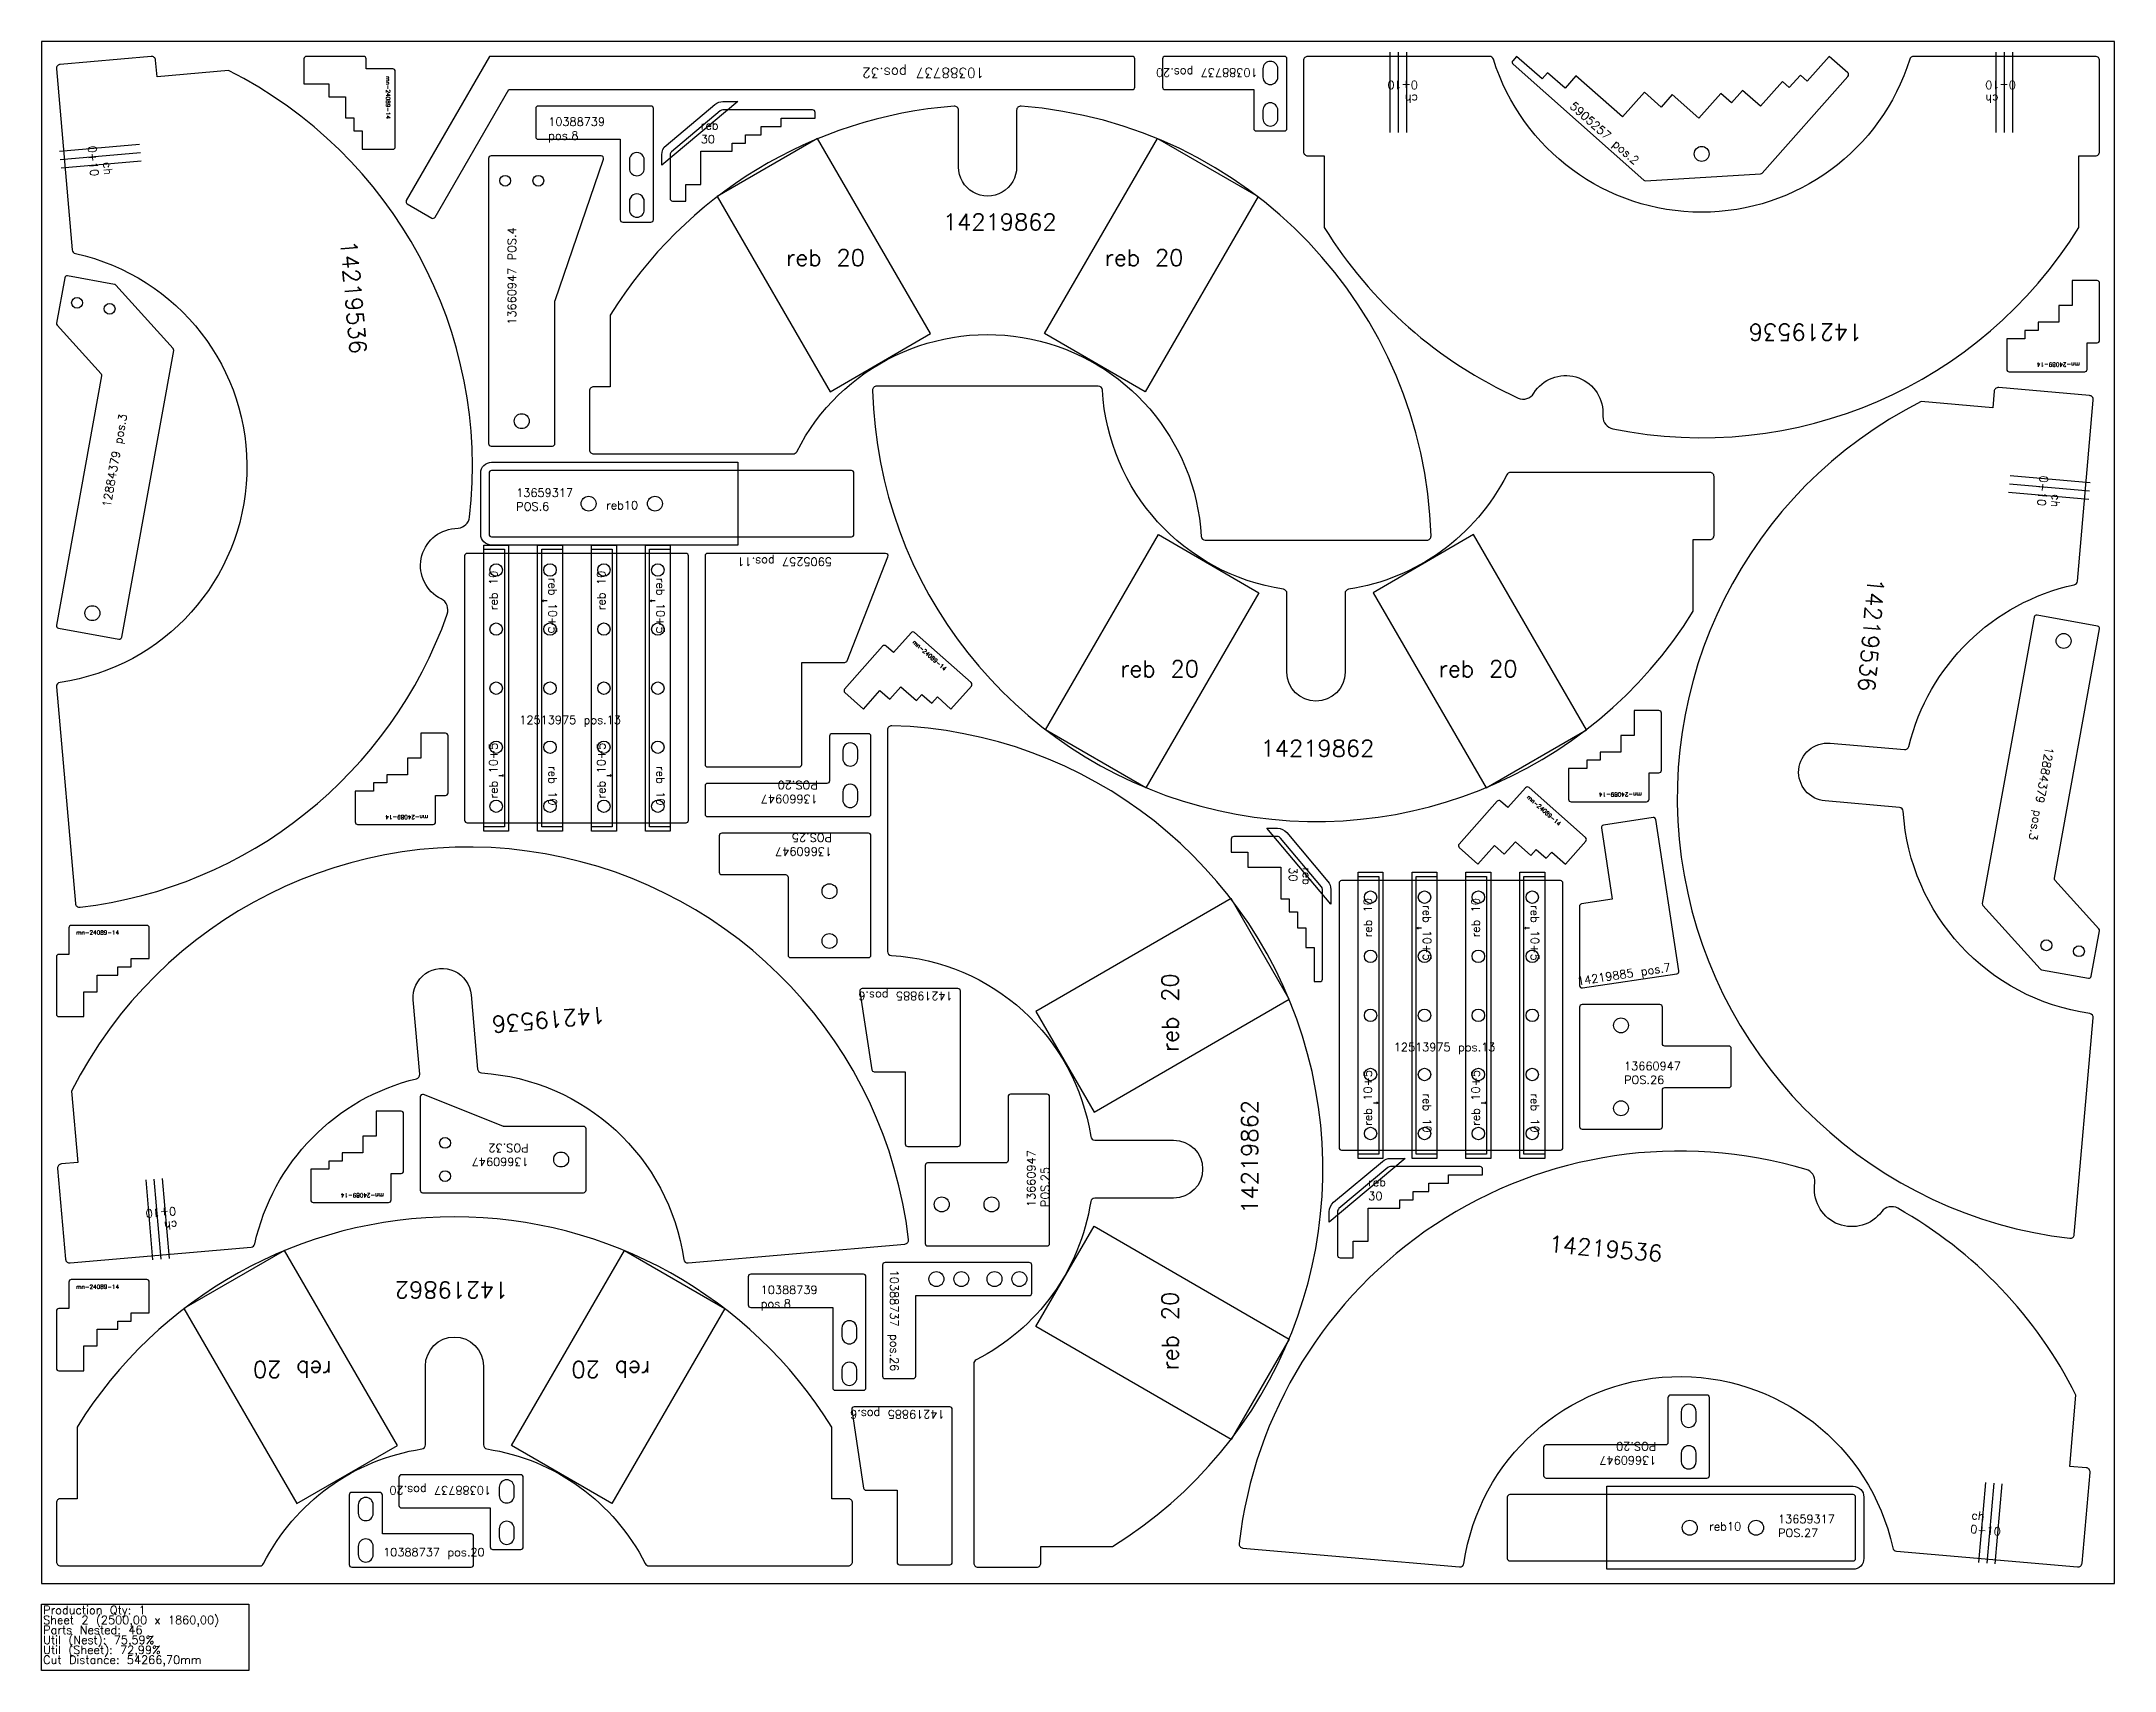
# Model space of a CAD drawing. Header units: millimetres. Extents: x 2625 to 5125, y -105 to 1860.
import ezdxf

# ---------------------------------------------------------------- set-up
doc = ezdxf.new("R2010")
doc.units = ezdxf.units.MM
for name, color, linetype in [('10388737v0', 7, 'Continuous'), ('10388739v0', 7, 'Continuous'), ('12513975', 7, 'Continuous'), ('12884379v00', 7, 'Continuous'), ('13660947v0', 7, 'Continuous'), ('14219536', 7, 'Continuous'), ('14219862', 7, 'Continuous'), ('14219885', 7, 'Continuous'), ('5905257', 7, 'Continuous'), ('Chanfro', 7, 'Continuous'), ('MN-21010 12', 7, 'Continuous'), ('mn-24089-14', 7, 'Continuous'), ('Rebaixo', 7, 'Continuous'), ('sheet', 24, 'Continuous'), ('Stats', 7, 'Continuous'), ('Texto', 7, 'Continuous')]:
    doc.layers.add(name, color=color, linetype=linetype)
doc.styles.get("Standard").update_dxf_attribs({"font": 'txt.shx'})

msp = doc.modelspace()

# ---------------------------------------------------------------- linework, layer by layer
at = {"color": 3}
msp.add_lwpolyline([(3601.8, 1342.5), (3167.8, 1342.5, 0.414214), (3164.8, 1339.5), (3164.8, 1265.5, 0.414214), (3167.8, 1262.5), (3601.8, 1262.5, 0.414214), (3604.8, 1265.5), (3604.8, 1339.5, 0.414214)], format="xyb", close=True, dxfattribs=at)
at = {"color": 1}
msp.add_lwpolyline([(4395.7, 27.2), (4809.7, 27.2, 0.414214), (4812.7, 30.2), (4812.7, 104.2, 0.414214), (4809.7, 107.2), (4395.7, 107.2, 0.414214), (4392.7, 104.2), (4392.7, 30.2, 0.414214)], format="xyb", close=True, dxfattribs=at)
at = {"color": 3, "linetype": 'Continuous', "lineweight": 25}
for centre in [(3284.8, 1302.5), (3364.8, 1302.5)]:
    msp.add_circle(centre, 9, dxfattribs=at)
at = {"color": 1, "linetype": 'Continuous', "lineweight": 25}
for centre in [(4612.7, 67.2), (4692.7, 67.2)]:
    msp.add_circle(centre, 9, dxfattribs=at)
at = {"color": 2}
for centre, start, end in [((4107, 1827), 0, 180), ((4107, 1817), 180, 360), ((4107, 1777), 0, 180), ((4107, 1767), 180, 360), ((3186.1, 116.1), 0, 180), ((3016.1, 94.8), 0, 180), ((3186.1, 106.1), 180, 360), ((3016.1, 84.8), 180, 360), ((3186.1, 66.1), 0, 180), ((3016.1, 44.8), 0, 180), ((3186.1, 56.1), 180, 360), ((3016.1, 34.8), 180, 360)]:
    msp.add_arc(centre, 9, start, end, dxfattribs=at)
at = {"layer": '10388737v0', "color": 2}
for p, q in [((4098, 1827), (4098, 1817)), ((4116, 1817), (4116, 1827)), ((4098, 1777), (4098, 1767)), ((4116, 1767), (4116, 1777)), ((3177.1, 116.1), (3177.1, 106.1)), ((3195.1, 106.1), (3195.1, 116.1)), ((3007.1, 94.8), (3007.1, 84.8)), ((3025.1, 84.8), (3025.1, 94.8)), ((3177.1, 66.1), (3177.1, 56.1)), ((3195.1, 56.1), (3195.1, 66.1)), ((3007.1, 44.8), (3007.1, 34.8)), ((3025.1, 34.8), (3025.1, 44.8))]:
    msp.add_line(p, q, dxfattribs=at)
for points in [[(3940.5, 1842), (3165.4, 1842), (3065, 1668.1, 0.414214), (3066.1, 1664), (3095.6, 1647, 0.414214), (3099.7, 1648.1), (3188.5, 1802), (3940.5, 1802, 0.414214), (3943.5, 1805), (3943.5, 1839, 0.414214)], [(4127, 1839, 0.414214), (4124, 1842), (3980, 1842, 0.414214), (3977, 1839), (3977, 1805, 0.414214), (3980, 1802), (4087, 1802), (4087, 1755, 0.414214), (4090, 1752), (4124, 1752, 0.414214), (4127, 1755)], [(3819.3, 350.2), (3819.3, 384.2, 0.414214), (3816.3, 387.2), (3642.3, 387.2, 0.414214), (3639.3, 384.2), (3639.3, 250.2, 0.414214), (3642.3, 247.2), (3676.3, 247.2, 0.414214), (3679.3, 250.2), (3679.3, 347.2), (3816.3, 347.2, 0.414214)], [(3206.1, 128.1, 0.414214), (3203.1, 131.1), (3059.1, 131.1, 0.414214), (3056.1, 128.1), (3056.1, 94.1, 0.414214), (3059.1, 91.1), (3166.1, 91.1), (3166.1, 44.1, 0.414214), (3169.1, 41.1), (3203.1, 41.1, 0.414214), (3206.1, 44.1)], [(2996.1, 22.8, 0.414214), (2999.1, 19.8), (3143.1, 19.8, 0.414214), (3146.1, 22.8), (3146.1, 56.8, 0.414214), (3143.1, 59.8), (3036.1, 59.8), (3036.1, 106.8, 0.414214), (3033.1, 109.8), (2999.1, 109.8, 0.414214), (2996.1, 106.8)]]:
    msp.add_lwpolyline(points, format="xyb", close=True, dxfattribs=at)
for centre in [(3704.3, 367.2), (3734.3, 367.2), (3774.3, 367.2), (3804.3, 367.2)]:
    msp.add_circle(centre, 9, dxfattribs=at)
at = {"layer": '10388739v0', "color": 2}
for points in [[(3224, 1742), (3323, 1742), (3323, 1645, 0.414214), (3326, 1642), (3360, 1642, 0.414214), (3363, 1645), (3363, 1779, 0.414214), (3360, 1782), (3224, 1782, 0.414214), (3221, 1779), (3221, 1745, 0.414214)], [(3352, 1707), (3352, 1717, 1.000025), (3334, 1717), (3334, 1707, 0.999975)], [(3334, 1657, 0.999975), (3352, 1657), (3352, 1667, 1.000025), (3334, 1667)], [(3480.3, 333), (3579.3, 333), (3579.3, 236, 0.414214), (3582.3, 233), (3616.3, 233, 0.414214), (3619.3, 236), (3619.3, 370, 0.414214), (3616.3, 373), (3480.3, 373, 0.414214), (3477.3, 370), (3477.3, 336, 0.414214)], [(3608.3, 298), (3608.3, 308, 1.000048), (3590.3, 308), (3590.3, 298, 0.999952)], [(3590.3, 248, 0.999952), (3608.3, 248), (3608.3, 258, 1.000048), (3590.3, 258)]]:
    msp.add_lwpolyline(points, format="xyb", close=True, dxfattribs=at)
at = {"layer": '12513975', "color": 6}
for p, q in [((3234.9, 1185.4), (3230.8, 1185.4)), ((3364.9, 1185.4), (3360.8, 1185.4)), ((3176.7, 974.6), (3180.8, 974.6)), ((3306.7, 974.6), (3310.8, 974.6)), ((4289.4, 790.6), (4285.3, 790.6)), ((4419.4, 790.6), (4415.3, 790.6)), ((4231.2, 579.9), (4235.3, 579.9)), ((4361.2, 579.9), (4365.3, 579.9))]:
    msp.add_line(p, q, dxfattribs=at)
for points in [[(3402.3, 1242.5), (3138.3, 1242.5, 0.414214), (3135.3, 1239.5), (3135.3, 920.5, 0.414214), (3138.3, 917.5), (3402.3, 917.5, 0.414214), (3405.3, 920.5), (3405.3, 1239.5, 0.414214)], [(4456.8, 847.8), (4192.8, 847.8, 0.414214), (4189.8, 844.8), (4189.8, 525.8, 0.414214), (4192.8, 522.8), (4456.8, 522.8, 0.414214), (4459.8, 525.8), (4459.8, 844.8, 0.414214)]]:
    msp.add_lwpolyline(points, format="xyb", close=True, dxfattribs=at)
for points in [[(3230.6, 1186.1), (3229.2, 1185.3), (3230.6, 1184.5)], [(3360.6, 1186.1), (3359.2, 1185.3), (3360.6, 1184.5)], [(3181, 973.8), (3182.3, 974.6), (3181, 975.4)], [(3311, 973.8), (3312.3, 974.6), (3311, 975.4)], [(4285.1, 791.4), (4283.7, 790.6), (4285.1, 789.8)], [(4415.1, 791.4), (4413.7, 790.6), (4415.1, 789.8)], [(4235.5, 579.1), (4236.8, 579.9), (4235.5, 580.7)], [(4365.5, 579.1), (4366.8, 579.9), (4365.5, 580.7)]]:
    msp.add_lwpolyline(points, dxfattribs=at)
at = {"layer": '12513975', "color": 6, "linetype": 'Continuous', "lineweight": 25}
for centre in [(3173.3, 1222.5), (3238.3, 1222.5), (3303.3, 1222.5), (3368.3, 1222.5), (3173.3, 1151.2), (3238.3, 1151.2), (3303.3, 1151.2), (3368.3, 1151.2), (3173.3, 1080), (3238.3, 1080), (3303.3, 1080), (3368.3, 1080), (3173.3, 1008.7), (3238.3, 1008.7), (3303.3, 1008.7), (3368.3, 1008.7), (3173.3, 937.5), (3238.3, 937.5), (3303.3, 937.5), (3368.3, 937.5), (4227.8, 827.8), (4292.8, 827.8), (4357.8, 827.8), (4422.8, 827.8), (4227.8, 756.5), (4292.8, 756.5), (4357.8, 756.5), (4422.8, 756.5), (4227.8, 685.3), (4292.8, 685.3), (4357.8, 685.3), (4422.8, 685.3), (4227.8, 614), (4292.8, 614), (4357.8, 614), (4422.8, 614), (4227.8, 542.8), (4292.8, 542.8), (4357.8, 542.8), (4422.8, 542.8)]:
    msp.add_circle(centre, 7.5, dxfattribs=at)
at = {"layer": '12884379v00', "color": 2}
for points in [[(2643.1, 1155.8, 0.414214), (2645.5, 1152.4), (2718.3, 1139.2, 0.414214), (2721.8, 1141.6), (2784.5, 1487.2, 0.232852), (2783.7, 1489.7), (2714.6, 1566, 0.165408), (2712.9, 1567), (2656.5, 1577.2, 0.414214), (2653, 1574.8), (2643.1, 1520.2, 0.232852), (2643.8, 1517.6), (2696.9, 1459, -0.232852), (2697.6, 1456.5)], [(5106.9, 1151.5, 0.414214), (5104.5, 1154.9), (5031.7, 1168.1, 0.414214), (5028.2, 1165.7), (4965.5, 820.1, 0.232852), (4966.3, 817.6), (5035.4, 741.3, 0.165408), (5037.1, 740.3), (5093.5, 730.1, 0.414214), (5097, 732.5), (5106.9, 787.1, 0.232852), (5106.2, 789.7), (5053.1, 848.3, -0.232852), (5052.4, 850.8)]]:
    msp.add_lwpolyline(points, format="xyb", close=True, dxfattribs=at)
for centre, radius in [((2667.9, 1544.7), 6.5), ((2707.2, 1537.5), 6.5), ((2686.4, 1170.4), 9), ((5063.6, 1136.9), 9), ((5042.8, 769.8), 6.5), ((5082.1, 762.6), 6.5)]:
    msp.add_circle(centre, radius, dxfattribs=at)
at = {"layer": '13660947v0', "color": 2}
for points in [[(3244.2, 1546.5, -0.082763), (3244.3, 1547.5), (3302.8, 1718, 0.514618), (3300, 1722), (3167.2, 1722, 0.414214), (3164.2, 1719), (3164.2, 1375, 0.414214), (3167.2, 1372), (3241.2, 1372, 0.414214), (3244.2, 1375)], [(3622.3, 1025), (3578.3, 1025, 0.414214), (3575.3, 1022), (3575.3, 968, -0.414214), (3572.3, 965), (3428.3, 965, 0.414214), (3425.3, 962), (3425.3, 928, 0.414214), (3428.3, 925), (3622.3, 925, 0.414214), (3625.3, 928), (3625.3, 1022, 0.414214)], [(3591.3, 995, 0.999967), (3609.3, 995), (3609.3, 1005, 1.000083), (3591.3, 1005)], [(3591.3, 945, 0.999967), (3609.3, 945), (3609.3, 955, 1.000031), (3591.3, 955)], [(3445.3, 855), (3522.3, 855, -0.414214), (3525.3, 852), (3525.3, 758, 0.414214), (3528.3, 755), (3622.3, 755, 0.414214), (3625.3, 758), (3625.3, 902, 0.414214), (3622.3, 905), (3445.3, 905, 0.414214), (3442.3, 902), (3442.3, 858, 0.414214)], [(4479.8, 695.2), (4479.8, 551.2, 0.414214), (4482.8, 548.2), (4576.8, 548.2, 0.414214), (4579.8, 551.2), (4579.8, 595.2, -0.414214), (4582.8, 598.2), (4659.8, 598.2, 0.414214), (4662.8, 601.2), (4662.8, 645.2, 0.414214), (4659.8, 648.2), (4582.8, 648.2, -0.414214), (4579.8, 651.2), (4579.8, 695.2, 0.414214), (4576.8, 698.2), (4482.8, 698.2, 0.414214)], [(3182.3, 551.4, -0.095415), (3181.2, 551.7), (3085.8, 589.8, 0.530598), (3081.7, 587), (3081.7, 474.4, 0.414214), (3084.7, 471.4), (3278.7, 471.4, 0.414214), (3281.7, 474.4), (3281.7, 548.4, 0.414214), (3278.7, 551.4)], [(3790.7, 587.2), (3790.7, 510.2, -0.414214), (3787.7, 507.2), (3693.7, 507.2, 0.414214), (3690.7, 504.2), (3690.7, 410.2, 0.414214), (3693.7, 407.2), (3837.7, 407.2, 0.414214), (3840.7, 410.2), (3840.7, 587.2, 0.414214), (3837.7, 590.2), (3793.7, 590.2, 0.414214)], [(4633.5, 227.2), (4589.5, 227.2, 0.414214), (4586.5, 224.2), (4586.5, 170.2, -0.414214), (4583.5, 167.2), (4439.5, 167.2, 0.414214), (4436.5, 164.2), (4436.5, 130.2, 0.414214), (4439.5, 127.2), (4633.5, 127.2, 0.414214), (4636.5, 130.2), (4636.5, 224.2, 0.414214)], [(4602.5, 197.2, 0.999978), (4620.5, 197.2), (4620.5, 207.2, 1.000079), (4602.5, 207.2)], [(4602.5, 147.2, 1.000074), (4620.5, 147.2), (4620.5, 157.2, 1.000018), (4602.5, 157.2)]]:
    msp.add_lwpolyline(points, format="xyb", close=True, dxfattribs=at)
for centre, radius in [((3184.2, 1692), 6.5), ((3224.2, 1692), 6.5), ((3204.2, 1402), 9), ((3575.3, 835), 9), ((3575.3, 775), 9), ((4529.8, 673.2), 9), ((4529.8, 573.2), 9), ((3111.7, 531.4), 6.5), ((3251.7, 511.4), 9), ((3111.7, 491.4), 6.5), ((3710.7, 457.2), 9), ((3770.7, 457.2), 9)]:
    msp.add_circle(centre, radius, dxfattribs=at)
at = {"layer": '14219536', "color": 2}
for points in [[(2665.9, 820.3, 0.422529), (2671.5, 815.7, 0.286515), (3114.3, 1169.2, 0.377406), (3106.9, 1187.6, -0.755473), (3123.3, 1272.6), (3127.7, 1273, 0.356394), (3141.3, 1286.3, 0.314337), (2850.5, 1825), (2764.4, 1817.4), (2762.7, 1837.4, 0.414214), (2757.2, 1841.9), (2647.7, 1832.3, 0.414214), (2643.1, 1826.9), (2662.2, 1608.5, 0.327971), (2666.1, 1604.1, -0.834822), (2647.4, 1086.9, 0.397905), (2643.1, 1081.5)], [(5082, 1722), (5102, 1722, 0.414214), (5107, 1727), (5107, 1837, 0.414214), (5102, 1842), (4882.8, 1842, 0.327971), (4878, 1838.5, -0.735003), (4376, 1838.5, 0.327971), (4371.2, 1842), (4152, 1842, 0.414214), (4147, 1837), (4147, 1727, 0.414214), (4152, 1722), (4172, 1722), (4172, 1635.6, 0.148717), (4405.8, 1429.9, 0.377406), (4424.7, 1435.7, -0.755473), (4508, 1412), (4508, 1407.5, 0.356394), (4520, 1392.8, 0.314337), (5082, 1635.6)], [(5099.4, 682.1, 0.397905), (5095.1, 687.5, -0.355139), (4870.2, 931.4, 0.370985), (4865.6, 936), (4776, 943.9, -0.999992), (4782.1, 1013.6), (4871.7, 1005.8, 0.370985), (4877, 1009.6, -0.286974), (5076.4, 1204.7, 0.327971), (5080.3, 1209.1), (5099.4, 1427.5, 0.414214), (5094.8, 1432.9), (4985.3, 1442.5, 0.414214), (4979.8, 1438), (4978.1, 1418.1), (4892, 1425.6, 0.744297), (5071, 416.4, 0.422529), (5076.5, 420.9)], [(3404.9, 386.6), (3666.1, 409.4, 0.422529), (3670.6, 415, 0.744297), (2661.4, 594), (2668.9, 507.9), (2649, 506.1, 0.414214), (2644.5, 500.7), (2654, 391.1, 0.414214), (2659.5, 386.6), (2877.8, 405.7, 0.327971), (2882.3, 409.6, -0.286974), (3077.4, 608.9, 0.370985), (3081.2, 614.2), (3073.4, 703.9, -1.000011), (3143.1, 710), (3151, 620.3, 0.370985), (3155.6, 615.8, -0.355139), (3399.5, 390.8, 0.397905)], [(4763.7, 483.8, 0.356394), (4753, 499.5, 0.465857), (4069.3, 48.3, 0.422529), (4073.8, 42.8), (4335, 19.9, 0.397905), (4340.4, 24.2, -0.834822), (4857.6, 42.9, 0.327971), (4862.1, 39), (5080.4, 19.9, 0.414214), (5085.9, 24.5), (5095.5, 134, 0.414214), (5090.9, 139.5), (5071, 141.2), (5078.5, 227.3, 0.148717), (4863.6, 452.6, 0.377406), (4844.2, 448.5, -0.755473), (4763.3, 479.3)]]:
    msp.add_lwpolyline(points, format="xyb", close=True, dxfattribs=at)
at = {"layer": '14219862', "color": 6}
for points in [[(3291, 1362.5), (3531.4, 1362.5, 0.282489), (3535.9, 1365.2, -0.766136), (4023.5, 1263.2, 0.397597), (4028.5, 1258.5), (4295.7, 1258.5, 0.422529), (4300.7, 1263.6, 0.384114), (3806.3, 1781.9, 0.436517), (3801, 1777), (3801, 1708.5, -1.00002), (3731, 1708.5), (3731, 1777, 0.436517), (3725.6, 1781.9, 0.239775), (3311, 1529.9), (3311, 1443.5), (3291, 1443.5, 0.414214), (3286, 1438.5), (3286, 1367.5, 0.414214)], [(4127, 1194.2, 0.370169), (4122.8, 1199.2, -0.354032), (3904.4, 1439.5, 0.397597), (3899.5, 1444.2), (3632.2, 1444.2, 0.422529), (3627.2, 1439, 0.744297), (4617, 1172.7), (4617, 1259.2), (4637, 1259.2, 0.414214), (4642, 1264.2), (4642, 1335.2, 0.414214), (4637, 1340.2), (4396.6, 1340.2, 0.282489), (4392.1, 1337.4, -0.241692), (4201.3, 1199.2, 0.370169), (4197, 1194.2), (4197, 1099.2, -0.999987), (4127, 1099.2)], [(3895.2, 534.8), (3990.3, 534.8, -0.99998), (3990.3, 464.8), (3895.2, 464.8, 0.370169), (3890.3, 460.6, -0.241692), (3752, 269.7, 0.282489), (3749.3, 265.3), (3749.3, 24.8, 0.414214), (3754.3, 19.8), (3825.3, 19.8, 0.414214), (3830.3, 24.8), (3830.3, 44.8), (3916.7, 44.8, 0.744297), (3650.4, 1034.6, 0.422529), (3645.3, 1029.6), (3645.3, 762.4, 0.397597), (3650, 757.4, -0.354032), (3890.3, 539.1, 0.370169)], [(3353.1, 24, 0.282489), (3357.5, 21.3), (3598, 21.3, 0.414214), (3603, 26.3), (3603, 97.3, 0.414214), (3598, 102.3), (3578, 102.3), (3578, 188.7, 0.557308), (2668, 188.7), (2668, 102.3), (2648, 102.3, 0.414214), (2643, 97.3), (2643, 26.3, 0.414214), (2648, 21.3), (2888.5, 21.3, 0.282489), (2892.9, 24, -0.241692), (3083.8, 162.3, 0.370169), (3088, 167.2), (3088, 262.3, -0.999981), (3158, 262.3), (3158, 167.2, 0.370169), (3162.2, 162.3, -0.241692)]]:
    msp.add_lwpolyline(points, format="xyb", close=True, dxfattribs=at)
at = {"layer": '14219885', "color": 2}
for points in [[(4482.3, 819.8, 0.370826), (4479.8, 816.8), (4479.8, 721.2, 0.458974), (4483.2, 718.3), (4597.2, 735.5, 0.414214), (4599.7, 739), (4572, 921.4, 0.414214), (4568.6, 923.9), (4508.8, 914.8, 0.414214), (4506.3, 911.4), (4519.3, 825.4)], [(3629.3, 617.2), (3666.7, 617.2), (3666.7, 530.2, 0.414214), (3669.7, 527.2), (3730.2, 527.2, 0.414214), (3733.2, 530.2), (3733.2, 714.7, 0.414214), (3730.2, 717.7), (3614.9, 717.7, 0.458974), (3612, 714.2), (3626.3, 619.7, 0.370826)], [(3619.4, 112.5), (3656.8, 112.5), (3656.8, 25.5, 0.414214), (3659.8, 22.5), (3720.3, 22.5, 0.414214), (3723.3, 25.5), (3723.3, 210, 0.414214), (3720.3, 213), (3605, 213, 0.458974), (3602.1, 209.6), (3616.4, 115.1, 0.370826)]]:
    msp.add_lwpolyline(points, format="xyb", close=True, dxfattribs=at)
at = {"layer": '5905257', "color": 2}
for points in [[(4475.5, 1818.7), (4462.3, 1803.7), (4441.3, 1822.3), (4434.7, 1814.8), (4404, 1842), (4399.3, 1836.8, 0.414214), (4399.6, 1832.5), (4557.3, 1692.7, 0.198912), (4559.5, 1692), (4698.2, 1700.3, 0.198912), (4700.2, 1701.3), (4803.5, 1817.9, 0.414214), (4803.3, 1822.1), (4780.8, 1842), (4754.3, 1812.1), (4746.1, 1819.4), (4732.8, 1804.4), (4724.6, 1811.7), (4698, 1781.8), (4676.3, 1801), (4663.1, 1786), (4650.4, 1797.3), (4623.8, 1767.4), (4591.6, 1795.9), (4578.4, 1780.9), (4558.2, 1798.9), (4531.6, 1768.9)], [(3541.8, 1111), (3593.9, 1111, 0.308897), (3596.7, 1112.9), (3645.8, 1238.4, 0.528004), (3643, 1242.5), (3428.3, 1242.5, 0.414214), (3425.3, 1239.5), (3425.3, 988, 0.414214), (3428.3, 985), (3538.8, 985, 0.414214), (3541.8, 988)]]:
    msp.add_lwpolyline(points, format="xyb", close=True, dxfattribs=at)
msp.add_circle((4627.1, 1724.4), 9, dxfattribs=at)
at = {"layer": 'Chanfro', "color": 2}
for p, q in [((4251.6, 1750), (4251.6, 1847)), ((4261.6, 1750), (4261.6, 1847)), ((4271.6, 1750), (4271.6, 1847)), ((4982.4, 1750), (4982.4, 1847)), ((4992.4, 1750), (4992.4, 1847)), ((5002.4, 1750), (5002.4, 1847)), ((2743.4, 1735.7), (2646.8, 1727.2)), ((2744.3, 1725.7), (2647.7, 1717.3)), ((2745.2, 1715.8), (2648.6, 1707.3)), ((4998.2, 1326.3), (5094.8, 1317.9)), ((4999, 1336.3), (5095.7, 1327.9)), ((4997.3, 1316.4), (5093.9, 1307.9)), ((2750.7, 486.9), (2759.1, 390.3)), ((2760.6, 487.8), (2769.1, 391.2)), ((2770.6, 488.7), (2779.1, 392)), ((4969.3, 122), (4960.9, 25.4)), ((4979.3, 121.1), (4970.8, 24.5)), ((4989.2, 120.2), (4980.8, 23.6))]:
    msp.add_line(p, q, dxfattribs=at)
at = {"layer": 'MN-21010 12', "color": 5}
for points in [[(3402, 1687.5), (3420, 1687.5), (3420, 1727.5), (3458, 1727.5), (3458, 1737.5), (3474, 1737.5), (3474, 1747.5), (3493, 1747.5), (3493, 1757.5), (3517, 1757.5), (3517, 1767.5), (3558, 1767.5), (3558, 1774.5, 0.414214), (3555, 1777.5), (3446.8, 1777.5, 0.176327), (3443.6, 1776.4), (3384.8, 1727, 0.221695), (3383, 1723.2), (3383, 1670.5, 0.414214), (3386, 1667.5), (3402, 1667.5)], [(4079.8, 882), (4079.8, 864), (4119.8, 864), (4119.8, 826), (4129.8, 826), (4129.8, 810), (4139.8, 810), (4139.8, 791), (4149.8, 791), (4149.8, 767), (4159.8, 767), (4159.8, 726), (4166.8, 726, 0.414214), (4169.8, 729), (4169.8, 837.2, 0.176327), (4168.6, 840.4), (4119.3, 899.2, 0.221695), (4115.4, 901), (4062.8, 901, 0.414214), (4059.8, 898), (4059.8, 882)], [(4207, 412.8), (4225, 412.8), (4225, 452.8), (4263, 452.8), (4263, 462.8), (4279, 462.8), (4279, 472.8), (4298, 472.8), (4298, 482.8), (4322, 482.8), (4322, 492.8), (4363, 492.8), (4363, 499.8, 0.414214), (4360, 502.8), (4251.8, 502.8, 0.176327), (4248.6, 501.6), (4189.7, 452.2, 0.221695), (4188, 448.4), (4188, 395.8, 0.414214), (4191, 392.8), (4207, 392.8)]]:
    msp.add_lwpolyline(points, format="xyb", close=True, dxfattribs=at)
at = {"layer": 'mn-24089-14', "color": 2}
for points in [[(2991.6, 1768), (3001.6, 1768), (3001.6, 1752), (3011.6, 1752), (3011.6, 1730), (3048.6, 1730, 0.414214), (3051.6, 1733), (3051.6, 1824, 0.414214), (3048.6, 1827), (3016.6, 1827), (3016.6, 1839, 0.414214), (3013.6, 1842), (2944.6, 1842, 0.414214), (2941.6, 1839), (2941.6, 1809), (2971.6, 1809), (2971.6, 1793), (2991.6, 1793)], [(5033, 1521.5), (5033, 1511.5), (5017, 1511.5), (5017, 1501.5), (4995, 1501.5), (4995, 1464.5, 0.414214), (4998, 1461.5), (5089, 1461.5, 0.414214), (5092, 1464.5), (5092, 1496.5), (5104, 1496.5, 0.414214), (5107, 1499.5), (5107, 1568.5, 0.414214), (5104, 1571.5), (5074, 1571.5), (5074, 1541.5), (5058, 1541.5), (5058, 1521.5)], [(3680.1, 1064.9), (3686.8, 1072.4), (3698.7, 1061.8), (3705.4, 1069.3), (3721.8, 1054.7), (3746.4, 1082.4, 0.414214), (3746.1, 1086.6), (3678, 1147, 0.414214), (3673.8, 1146.7), (3652.5, 1122.8), (3643.6, 1130.7, 0.414214), (3639.3, 1130.5), (3593.6, 1078.8, 0.414214), (3593.8, 1074.6), (3616.3, 1054.7), (3636.2, 1077.1), (3648.1, 1066.5), (3661.4, 1081.5)], [(4504.6, 1002.9), (4504.6, 992.9), (4488.6, 992.9), (4488.6, 982.9), (4466.6, 982.9), (4466.6, 945.9, 0.414214), (4469.6, 942.9), (4560.6, 942.9, 0.414214), (4563.6, 945.9), (4563.6, 977.9), (4575.6, 977.9, 0.414214), (4578.6, 980.9), (4578.6, 1049.9, 0.414214), (4575.6, 1052.9), (4545.6, 1052.9), (4545.6, 1022.9), (4529.6, 1022.9), (4529.6, 1002.9)], [(3041.3, 975.6), (3041.3, 965.6), (3025.3, 965.6), (3025.3, 955.6), (3003.3, 955.6), (3003.3, 918.6, 0.414214), (3006.3, 915.6), (3097.3, 915.6, 0.414214), (3100.3, 918.6), (3100.3, 950.6), (3112.3, 950.6, 0.414214), (3115.3, 953.6), (3115.3, 1022.6, 0.414214), (3112.3, 1025.6), (3082.3, 1025.6), (3082.3, 995.6), (3066.3, 995.6), (3066.3, 975.6)], [(4421.1, 878), (4427.7, 885.5), (4439.7, 874.9), (4446.3, 882.3), (4462.8, 867.8), (4487.4, 895.4, 0.414214), (4487.1, 899.7), (4419, 960, 0.414214), (4414.8, 959.8), (4393.5, 935.8), (4384.5, 943.8, 0.414214), (4380.3, 943.5), (4334.6, 891.9, 0.414214), (4334.8, 887.6), (4357.3, 867.8), (4377.2, 890.2), (4389.1, 879.6), (4402.4, 894.6)], [(2717, 733.8), (2717, 743.8), (2733, 743.8), (2733, 753.8), (2755, 753.8), (2755, 790.8, 0.414214), (2752, 793.8), (2661, 793.8, 0.414214), (2658, 790.8), (2658, 758.8), (2646, 758.8, 0.414214), (2643, 755.8), (2643, 686.8, 0.414214), (2646, 683.8), (2676, 683.8), (2676, 713.8), (2692, 713.8), (2692, 733.8)], [(2987.7, 519.6), (2987.7, 509.6), (2971.7, 509.6), (2971.7, 499.6), (2949.7, 499.6), (2949.7, 462.6, 0.414214), (2952.7, 459.6), (3043.7, 459.6, 0.414214), (3046.7, 462.6), (3046.7, 494.6), (3058.7, 494.6, 0.414214), (3061.7, 497.6), (3061.7, 566.6, 0.414214), (3058.7, 569.6), (3028.7, 569.6), (3028.7, 539.6), (3012.7, 539.6), (3012.7, 519.6)], [(2717, 306.6), (2717, 316.6), (2733, 316.6), (2733, 326.6), (2755, 326.6), (2755, 363.6, 0.414214), (2752, 366.6), (2661, 366.6, 0.414214), (2658, 363.6), (2658, 331.6), (2646, 331.6, 0.414214), (2643, 328.6), (2643, 259.6, 0.414214), (2646, 256.6), (2676, 256.6), (2676, 286.6), (2692, 286.6), (2692, 306.6)]]:
    msp.add_lwpolyline(points, format="xyb", close=True, dxfattribs=at)
at = {"layer": 'Rebaixo', "color": 5}
for points in [[(3373, 1710.6), (3373, 1723.2, -0.221695), (3378.4, 1734.7), (3437.2, 1784, -0.176327), (3446.8, 1787.5), (3464.7, 1787.5)], [(4102.8, 911), (4115.4, 911, -0.221695), (4126.9, 905.7), (4176.3, 846.8, -0.176327), (4179.8, 837.2), (4179.8, 819.3)], [(4178, 435.8), (4178, 448.4, -0.221695), (4183.3, 459.9), (4242.1, 509.2, -0.176327), (4251.8, 512.8), (4269.7, 512.8)]]:
    msp.add_lwpolyline(points, format="xyb", close=True, dxfattribs=at)
at = {"layer": 'Rebaixo', "color": 6}
for points in [[(3576, 1437.5), (3697.1, 1507.6), (3560.9, 1743), (3439.7, 1672.9)], [(3956, 1437.5), (3834.8, 1507.6), (3971, 1743), (4092.2, 1672.9)], [(3188.3, 907.5), (3158.3, 907.5), (3158.3, 1252.5), (3188.3, 1252.5)], [(3223.3, 1252.5), (3253.3, 1252.5), (3253.3, 907.5), (3223.3, 907.5)], [(3318.3, 907.5), (3288.3, 907.5), (3288.3, 1252.5), (3318.3, 1252.5)], [(3353.3, 1252.5), (3383.3, 1252.5), (3383.3, 907.5), (3353.3, 907.5)], [(3972, 1265.2), (4093.2, 1195), (3957, 959.6), (3835.8, 1029.7)], [(4352, 1265.2), (4230.9, 1195), (4367.1, 959.6), (4488.3, 1029.7)], [(3183.3, 912.5), (3158.3, 912.5), (3158.3, 1247.5), (3183.3, 1247.5)], [(3228.3, 1247.5), (3253.3, 1247.5), (3253.3, 912.5), (3228.3, 912.5)], [(3313.3, 912.5), (3288.3, 912.5), (3288.3, 1247.5), (3313.3, 1247.5)], [(3358.3, 1247.5), (3383.3, 1247.5), (3383.3, 912.5), (3358.3, 912.5)], [(4242.8, 512.8), (4212.8, 512.8), (4212.8, 857.8), (4242.8, 857.8)], [(4237.8, 517.8), (4212.8, 517.8), (4212.8, 852.8), (4237.8, 852.8)], [(4277.8, 857.8), (4307.8, 857.8), (4307.8, 512.8), (4277.8, 512.8)], [(4282.8, 852.8), (4307.8, 852.8), (4307.8, 517.8), (4282.8, 517.8)], [(4372.8, 512.8), (4342.8, 512.8), (4342.8, 857.8), (4372.8, 857.8)], [(4367.8, 517.8), (4342.8, 517.8), (4342.8, 852.8), (4367.8, 852.8)], [(4407.8, 857.8), (4437.8, 857.8), (4437.8, 512.8), (4407.8, 512.8)], [(4412.8, 852.8), (4437.8, 852.8), (4437.8, 517.8), (4412.8, 517.8)], [(3824.3, 689.8), (3894.4, 568.7), (4129.8, 704.9), (4059.7, 826.1)], [(3824.3, 309.8), (3894.4, 431), (4129.8, 294.8), (4059.7, 173.6)], [(2933, 96.3), (3054.2, 166.4), (2917.9, 401.8), (2796.8, 331.7)], [(3313, 96.3), (3191.8, 166.4), (3328.1, 401.8), (3449.2, 331.7)]]:
    msp.add_lwpolyline(points, close=True, dxfattribs=at)
at = {"layer": 'Rebaixo', "color": 3, "linetype": 'Continuous', "lineweight": 25}
msp.add_lwpolyline([(3464.8, 1252.5), (3167.8, 1252.5, -0.414214), (3154.8, 1265.5), (3154.8, 1339.5, -0.414214), (3167.8, 1352.5), (3464.8, 1352.5)], format="xyb", close=True, dxfattribs=at)
at = {"layer": 'Rebaixo', "color": 1, "linetype": 'Continuous', "lineweight": 25}
msp.add_lwpolyline([(4512.7, 117.2), (4809.7, 117.2, -0.414214), (4822.7, 104.2), (4822.7, 30.2, -0.414214), (4809.7, 17.2), (4512.7, 17.2)], format="xyb", close=True, dxfattribs=at)
at = {"layer": 'sheet', "color": 7}
msp.add_lwpolyline([(2625, 0), (5125, 0), (5125, 1860), (2625, 1860)], close=True, dxfattribs=at)
at = {"layer": 'Stats', "color": 151}
msp.add_lwpolyline([(2625, -25), (2875, -25), (2875, -105), (2625, -105), (2625, -25)], close=True, dxfattribs=at)

# ---------------------------------------------------------------- texts
at = {"layer": 'Chanfro', "color": 2, "char_height": 10, "width": 54.582}
for insert, attachment_point, rotation in [((4284.9, 1785.8), 1, 180), ((4969.1, 1785.8), 3, 180), ((2710.7, 1699.4), 3, 275), ((5031.8, 1300), 9, 264.9977), ((2786.9, 454.2), 7, 185), ((4953, 87.5), 1, 354.9977)]:
    msp.add_mtext('ch 0+10', dxfattribs=dict(at, insert=insert, attachment_point=attachment_point, rotation=rotation))
at = {"layer": 'Rebaixo', "color": 5, "char_height": 10, "attachment_point": 1}
for insert in [(3420.1, 1763.8), (4225, 489.1)]:
    msp.add_mtext_dynamic_manual_height_columns('reb 30', width=41.558, gutter_width=12.5, heights=[0], dxfattribs=dict(at, insert=insert))
at = {"layer": 'Rebaixo', "color": 6, "char_height": 20}
for insert, attachment_point in [((3618, 1609.2), 3), ((4002.1, 1609.2), 3), ((3925.9, 1093.4), 7), ((4310, 1093.4), 7)]:
    msp.add_mtext_dynamic_manual_height_columns('reb 20', width=96.586, gutter_width=12.5, heights=[0], dxfattribs=dict(at, insert=insert, attachment_point=attachment_point))
at = {"layer": 'Rebaixo', "color": 3, "insert": (3305.9, 1305.6), "char_height": 10, "attachment_point": 1}
msp.add_mtext_dynamic_manual_height_columns('reb10', width=44.144, gutter_width=12.5, heights=[0], dxfattribs=at)
at = {"layer": 'Rebaixo', "color": 6}
for s, width, insert, char_height, attachment_point, rotation in [('reb 10', 68.93, (3165, 1174), 10, 1, 90), ('reb 10+5', 68.93, (3246.5, 1213.1), 10, 1, 270), ('reb 10', 68.93, (3295, 1174), 10, 1, 90), ('reb 10+5', 68.93, (3376.5, 1213.1), 10, 1, 270), ('reb 10+5', 68.93, (3165, 946.9), 10, 1, 90), ('reb 10+5', 68.93, (3295, 946.9), 10, 1, 90), ('reb 10', 68.93, (3246.5, 986), 10, 1, 270), ('reb 10', 68.93, (3376.5, 986), 10, 1, 270), ('reb 10', 68.93, (4219.5, 779.3), 10, 1, 90), ('reb 10', 68.93, (4349.5, 779.3), 10, 1, 90), ('reb 10+5', 68.93, (4301, 818.4), 10, 1, 270), ('reb 10+5', 68.93, (4431, 818.4), 10, 1, 270), ('reb 20', 96.586, (3996, 736), 20, 9, 90), ('reb 10+5', 68.93, (4219.5, 552.1), 10, 1, 90), ('reb 10+5', 68.93, (4349.5, 552.1), 10, 1, 90), ('reb 10', 68.93, (4301, 591.2), 10, 1, 270), ('reb 10', 68.93, (4431, 591.2), 10, 1, 270), ('reb 20', 96.586, (3996, 351.9), 20, 9, 90), ('reb 20', 96.586, (2975, 268), 20, 7, 180), ('reb 20', 96.586, (3359.1, 268), 20, 7, 180)]:
    msp.add_mtext_dynamic_manual_height_columns(s, width=width, gutter_width=12.5, heights=[0], dxfattribs=dict(at, insert=insert, char_height=char_height, attachment_point=attachment_point, rotation=rotation))
at = {"layer": 'Rebaixo', "color": 5, "insert": (4156.1, 863.9), "char_height": 10, "attachment_point": 1, "rotation": 270}
msp.add_mtext_dynamic_manual_height_columns('reb 30', width=41.558, gutter_width=12.5, heights=[0], dxfattribs=at)
at = {"layer": 'Rebaixo', "color": 1, "insert": (4636.2, 73.9), "char_height": 10, "attachment_point": 1}
msp.add_mtext_dynamic_manual_height_columns('reb10', width=44.144, gutter_width=12.5, heights=[0], dxfattribs=at)
at = {"layer": 'Stats', "color": 60}
for s, p in [('Sheet 2 (2500,00 x 1860,00)', (2627, -49)), ('Production Qty: 1', (2627, -37)), ('Parts Nested: 46', (2627, -61)), ('Util (Nest): 75,59%', (2627, -73)), ('Util (Sheet): 72,99%', (2627, -85)), ('Cut Distance: 54266,70mm', (2627, -97))]:
    msp.add_text(s, height=10, dxfattribs=at).set_placement(p)
at = {"layer": 'Texto', "color": 2}
for s, insert, char_height, width, attachment_point, rotation in [('10388737 pos.32', (3761.8, 1816), 12, 206.32, 1, 180), ('10388737 pos.20', (4091.6, 1817.4), 10, 206.32, 1, 180), ('mn-24089-14', (3045.5, 1818.1), 5, 76.182, 1, 270), ('5905257 pos.2', (4473.9, 1788.1), 10, 209.203, 1, 318.4422), ('13660947 POS.4', (3187.3, 1518.4), 10, 116.776, 1, 90), ('14219536', (3005.3, 1620.8), 20, 434.728, 1, 275), ('14219536', (4821.1, 1499.2), 20, 434.728, 1, 180), ('mn-24089-14', (5083.1, 1467.7), 5, 76.182, 1, 180), ('12884379 pos.3', (2698.2, 1299.4), 10, 108.263, 1, 79.723), ('5905257 pos.11', (3578.2, 1227.4), 10, 209.203, 1, 180), ('14219536', (4847.5, 1211.7), 20, 434.728, 1, 264.9977), ('mn-24089-14', (3678.3, 1138.5), 5, 76.182, 1, 318.4566), ('12884379 pos.3', (5051.8, 1007.9), 10, 108.263, 1, 259.723), ('13660947 POS.20', (3561.2, 941.3), 10, 116.776, 1, 180), ('mn-24089-14', (4554.8, 949.1), 5, 76.182, 1, 180), ('mn-24089-14', (3091.4, 921.8), 5, 76.182, 1, 180), ('mn-24089-14', (4419.3, 951.5), 5, 76.182, 1, 318.4566), ('13660947 POS.25', (3578.4, 877.9), 10, 116.776, 1, 180), ('14219885 pos.7', (4588.9, 748.5), 10, 277.851, 3, 8.6156), ('14219885 pos.6', (3724, 703.7), 10, 277.851, 1, 180), ('14219536', (3305.8, 676.1), 20, 434.728, 1, 185), ('13660947 POS.32', (3212.5, 503.6), 10, 116.776, 1, 180), ('13660947 POS.25', (3813.6, 454), 10, 116.776, 1, 90), ('mn-24089-14', (3037.8, 465.7), 5, 76.182, 1, 180), ('14219536', (4443.8, 419.8), 20, 434.728, 1, 354.9977), ('10388737 pos.26', (3658.5, 378.4), 10, 206.32, 1, 270), ('14219885 pos.6', (3714.1, 199), 10, 277.851, 1, 180), ('13660947 POS.20', (4572.4, 143.6), 10, 116.776, 1, 180), ('10388737 pos.20', (3167.1, 107.3), 10, 206.32, 1, 180)]:
    msp.add_mtext(s, dxfattribs=dict(at, insert=insert, char_height=char_height, width=width, attachment_point=attachment_point, rotation=rotation))
at = {"layer": 'Texto', "color": 2, "attachment_point": 1}
for s, insert, char_height, width in [('10388739 pos.8', (3236.1, 1768.2), 10, 102.664), ('mn-24089-14', (2666.9, 787.7), 5, 76.182), ('13660947 POS.26', (4533.5, 629.2), 10, 116.776), ('mn-24089-14', (2666.9, 360.4), 5, 76.182), ('10388739 pos.8', (3492.4, 359.2), 10, 102.664), ('10388737 pos.20', (3037, 42.8), 10, 206.32)]:
    msp.add_mtext(s, dxfattribs=dict(at, insert=insert, char_height=char_height, width=width))
at = {"layer": 'Texto', "color": 6, "char_height": 20, "width": 576.404, "attachment_point": 1}
for insert in [(3712.1, 1652.2), (4095.2, 1017.4)]:
    msp.add_mtext('14219862', dxfattribs=dict(at, insert=insert))
at = {"layer": 'Texto', "color": 3, "insert": (3197.5, 1320.7), "char_height": 10, "attachment_point": 1}
msp.add_mtext_dynamic_manual_height_columns('13659317 \\PPOS.6', width=171.219, gutter_width=12.5, heights=[0], dxfattribs=at)
at = {"layer": 'Texto', "color": 6, "char_height": 10, "attachment_point": 1}
for insert in [(3201.3, 1046.7), (4255.8, 652)]:
    msp.add_mtext_dynamic_manual_height_columns('12513975 pos.13', width=172.613, gutter_width=12.5, heights=[0], dxfattribs=dict(at, insert=insert))
at = {"layer": 'Texto', "color": 6, "char_height": 20, "width": 576.404, "attachment_point": 1}
for insert, rotation in [((4072, 446), 90), ((3188.3, 344), 180)]:
    msp.add_mtext('14219862', dxfattribs=dict(at, insert=insert, rotation=rotation))
at = {"layer": 'Texto', "color": 1, "insert": (4719.2, 82.8), "char_height": 10, "attachment_point": 1}
msp.add_mtext_dynamic_manual_height_columns('13659317\\PPOS.27', width=171.219, gutter_width=12.5, heights=[0], dxfattribs=at)

doc.saveas('drawing.dxf')
